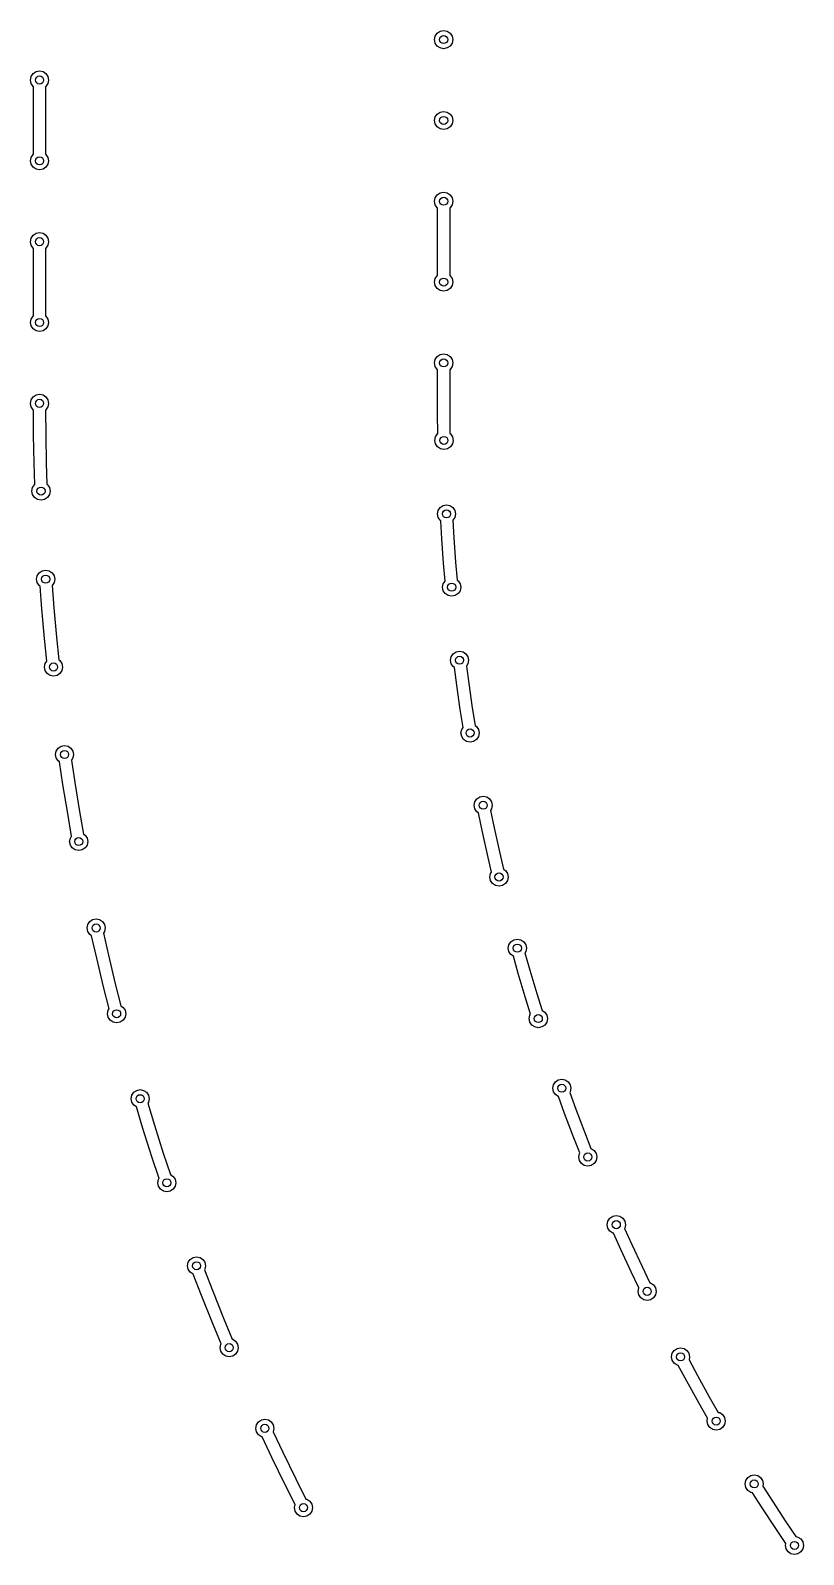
# Model space of a CAD drawing. Extents: x 97 to 313, y -170 to 213.
# Drawn here: x 112.93 to 132.06, y 103.97 to 141.66 of the extents above; entities that cross this region are included whole.
import ezdxf

# ---------------------------------------------------------------- set-up
doc = ezdxf.new("R2010")
doc.units = 0
doc.layers.add('BLACK', color=7, linetype='CONTINUOUS')

msp = doc.modelspace()

# ---------------------------------------------------------------- linework, layer by layer
at = {"layer": 'BLACK', "linetype": 'CONTINUOUS'}
for p, q in [((122.929, 141.439), (122.946, 141.525)), ((122.946, 141.353), (122.929, 141.439)), ((122.946, 141.525), (122.995, 141.598)), ((122.995, 141.598), (123.068, 141.647)), ((123.068, 141.647), (123.154, 141.664)), ((123.154, 141.664), (123.24, 141.647)), ((123.24, 141.647), (123.313, 141.598)), ((123.313, 141.598), (123.362, 141.525)), ((123.362, 141.525), (123.379, 141.439)), ((123.379, 141.439), (123.362, 141.353)), ((122.995, 141.28), (122.946, 141.353)), ((123.068, 141.231), (122.995, 141.28)), ((123.154, 141.214), (123.068, 141.231)), ((123.24, 141.231), (123.154, 141.214)), ((123.313, 141.28), (123.24, 141.231)), ((123.362, 141.353), (123.313, 141.28)), ((112.995, 140.598), (113.068, 140.647)), ((113.068, 140.647), (113.154, 140.664)), ((113.154, 140.664), (113.24, 140.647)), ((113.24, 140.647), (113.313, 140.598)), ((112.929, 140.439), (112.946, 140.525)), ((112.946, 140.353), (112.929, 140.439)), ((112.946, 140.525), (112.995, 140.598)), ((112.995, 140.28), (112.946, 140.353)), ((113.004, 140.274), (112.995, 140.28)), ((113.004, 138.605), (113.004, 140.274)), ((113.313, 140.28), (113.304, 140.274)), ((113.304, 140.274), (113.304, 138.605)), ((113.313, 140.598), (113.362, 140.525)), ((113.362, 140.353), (113.313, 140.28)), ((113.362, 140.525), (113.379, 140.439)), ((113.379, 140.439), (113.362, 140.353)), ((122.929, 139.439), (122.946, 139.525)), ((122.946, 139.525), (122.995, 139.598)), ((122.995, 139.598), (123.068, 139.647)), ((123.068, 139.647), (123.154, 139.664)), ((123.154, 139.664), (123.24, 139.647)), ((123.24, 139.647), (123.313, 139.598)), ((123.313, 139.598), (123.362, 139.525)), ((123.362, 139.525), (123.379, 139.439)), ((122.946, 139.353), (122.929, 139.439)), ((122.995, 139.28), (122.946, 139.353)), ((123.068, 139.231), (122.995, 139.28)), ((123.154, 139.214), (123.068, 139.231)), ((123.24, 139.231), (123.154, 139.214)), ((123.313, 139.28), (123.24, 139.231)), ((123.362, 139.353), (123.313, 139.28)), ((123.379, 139.439), (123.362, 139.353)), ((112.929, 138.439), (112.946, 138.525)), ((112.946, 138.353), (112.929, 138.439)), ((112.946, 138.525), (112.995, 138.598)), ((112.995, 138.598), (113.004, 138.605)), ((113.304, 138.605), (113.313, 138.598)), ((113.313, 138.598), (113.362, 138.525)), ((113.362, 138.525), (113.379, 138.439)), ((113.379, 138.439), (113.362, 138.353)), ((112.995, 138.28), (112.946, 138.353)), ((113.068, 138.231), (112.995, 138.28)), ((113.154, 138.214), (113.068, 138.231)), ((113.24, 138.231), (113.154, 138.214)), ((113.313, 138.28), (113.24, 138.231)), ((113.362, 138.353), (113.313, 138.28)), ((122.995, 137.599), (123.068, 137.648)), ((123.068, 137.648), (123.154, 137.665)), ((123.154, 137.665), (123.24, 137.648)), ((123.24, 137.648), (123.313, 137.599)), ((122.929, 137.44), (122.946, 137.526)), ((122.946, 137.354), (122.929, 137.44)), ((122.946, 137.526), (122.995, 137.599)), ((122.995, 137.281), (122.946, 137.354)), ((123.004, 137.275), (122.995, 137.281)), ((123.004, 135.605), (123.004, 137.275)), ((123.313, 137.281), (123.304, 137.275)), ((123.304, 137.275), (123.304, 135.605)), ((123.313, 137.599), (123.362, 137.526)), ((123.362, 137.354), (123.313, 137.281)), ((123.362, 137.526), (123.379, 137.44)), ((123.379, 137.44), (123.362, 137.354)), ((112.929, 136.44), (112.946, 136.526)), ((112.946, 136.526), (112.995, 136.599)), ((112.995, 136.599), (113.068, 136.648)), ((113.068, 136.648), (113.154, 136.665)), ((113.154, 136.665), (113.24, 136.648)), ((113.24, 136.648), (113.313, 136.599)), ((113.313, 136.599), (113.362, 136.526)), ((113.362, 136.526), (113.379, 136.44)), ((112.946, 136.354), (112.929, 136.44)), ((112.995, 136.281), (112.946, 136.354)), ((113.004, 136.275), (112.995, 136.281)), ((113.004, 134.605), (113.004, 136.275)), ((113.313, 136.281), (113.304, 136.275)), ((113.304, 136.275), (113.304, 134.605)), ((113.362, 136.354), (113.313, 136.281)), ((113.379, 136.44), (113.362, 136.354)), ((122.929, 135.44), (122.946, 135.526)), ((122.946, 135.354), (122.929, 135.44)), ((122.946, 135.526), (122.995, 135.599)), ((122.995, 135.281), (122.946, 135.354)), ((122.995, 135.599), (123.004, 135.605)), ((123.304, 135.605), (123.313, 135.599)), ((123.313, 135.599), (123.362, 135.526)), ((123.362, 135.354), (123.313, 135.281)), ((123.362, 135.526), (123.379, 135.44)), ((123.379, 135.44), (123.362, 135.354)), ((123.068, 135.232), (122.995, 135.281)), ((123.154, 135.215), (123.068, 135.232)), ((123.24, 135.232), (123.154, 135.215)), ((123.313, 135.281), (123.24, 135.232)), ((112.946, 134.526), (112.995, 134.599)), ((112.995, 134.599), (113.004, 134.605)), ((113.304, 134.605), (113.313, 134.599)), ((113.313, 134.599), (113.362, 134.526)), ((112.929, 134.44), (112.946, 134.526)), ((112.946, 134.354), (112.929, 134.44)), ((112.995, 134.281), (112.946, 134.354)), ((113.068, 134.232), (112.995, 134.281)), ((113.154, 134.215), (113.068, 134.232)), ((113.24, 134.232), (113.154, 134.215)), ((113.313, 134.281), (113.24, 134.232)), ((113.362, 134.354), (113.313, 134.281)), ((113.362, 134.526), (113.379, 134.44)), ((113.379, 134.44), (113.362, 134.354)), ((122.929, 133.441), (122.946, 133.527)), ((122.946, 133.527), (122.995, 133.6)), ((122.995, 133.6), (123.068, 133.649)), ((123.068, 133.649), (123.154, 133.666)), ((123.154, 133.666), (123.24, 133.649)), ((123.24, 133.649), (123.313, 133.6)), ((123.313, 133.6), (123.362, 133.527)), ((123.362, 133.527), (123.379, 133.441)), ((122.946, 133.355), (122.929, 133.441)), ((122.995, 133.282), (122.946, 133.355)), ((123.004, 133.276), (122.995, 133.282)), ((123.004, 132.345), (123.004, 133.276)), ((123.313, 133.282), (123.304, 133.276)), ((123.304, 133.276), (123.304, 132.345)), ((123.362, 133.355), (123.313, 133.282)), ((123.379, 133.441), (123.362, 133.355)), ((112.929, 132.441), (112.946, 132.527)), ((112.946, 132.355), (112.929, 132.441)), ((112.946, 132.527), (112.995, 132.6)), ((112.995, 132.282), (112.946, 132.355)), ((112.995, 132.6), (113.068, 132.649)), ((113.068, 132.649), (113.154, 132.666)), ((113.154, 132.666), (113.24, 132.649)), ((113.24, 132.649), (113.313, 132.6)), ((113.313, 132.6), (113.362, 132.527)), ((113.362, 132.355), (113.313, 132.282)), ((113.362, 132.527), (113.379, 132.441)), ((113.379, 132.441), (113.362, 132.355)), ((123.005, 132.071), (123.004, 132.345)), ((123.304, 132.345), (123.304, 132.344)), ((123.304, 132.344), (123.305, 132.072)), ((113.005, 132.276), (112.995, 132.282)), ((113.008, 131.651), (113.005, 132.276)), ((113.313, 132.282), (113.304, 132.275)), ((113.304, 132.275), (113.307, 131.655)), ((123.007, 131.796), (123.005, 132.071)), ((123.305, 132.072), (123.307, 131.799)), ((113.02, 130.958), (113.008, 131.651)), ((113.307, 131.655), (113.319, 130.965)), ((122.936, 131.524), (122.953, 131.61)), ((122.953, 131.61), (123.002, 131.683)), ((123.002, 131.683), (123.009, 131.687)), ((123.009, 131.687), (123.007, 131.796)), ((123.307, 131.799), (123.309, 131.691)), ((123.309, 131.691), (123.32, 131.683)), ((123.32, 131.683), (123.369, 131.61)), ((123.369, 131.61), (123.386, 131.524)), ((122.953, 131.438), (122.936, 131.524)), ((123.002, 131.365), (122.953, 131.438)), ((123.075, 131.316), (123.002, 131.365)), ((123.161, 131.299), (123.075, 131.316)), ((123.247, 131.316), (123.161, 131.299)), ((123.32, 131.365), (123.247, 131.316)), ((123.369, 131.438), (123.32, 131.365)), ((123.386, 131.524), (123.369, 131.438)), ((113.036, 130.431), (113.02, 130.958)), ((113.319, 130.965), (113.334, 130.438)), ((112.965, 130.269), (112.982, 130.355)), ((112.982, 130.183), (112.965, 130.269)), ((112.982, 130.355), (113.031, 130.428)), ((113.031, 130.11), (112.982, 130.183)), ((113.031, 130.428), (113.036, 130.431)), ((113.104, 130.061), (113.031, 130.11)), ((113.349, 130.11), (113.276, 130.061)), ((113.334, 130.438), (113.349, 130.428)), ((113.349, 130.428), (113.398, 130.355)), ((113.398, 130.183), (113.349, 130.11)), ((113.398, 130.355), (113.415, 130.269)), ((113.415, 130.269), (113.398, 130.183)), ((113.19, 130.044), (113.104, 130.061)), ((113.276, 130.061), (113.19, 130.044)), ((122.999, 129.707), (123.016, 129.793)), ((123.016, 129.621), (122.999, 129.707)), ((123.016, 129.793), (123.065, 129.866)), ((123.065, 129.866), (123.138, 129.915)), ((123.138, 129.915), (123.224, 129.932)), ((123.224, 129.932), (123.31, 129.915)), ((123.31, 129.915), (123.383, 129.866)), ((123.383, 129.866), (123.432, 129.793)), ((123.432, 129.793), (123.449, 129.707)), ((123.449, 129.707), (123.432, 129.621)), ((123.065, 129.548), (123.016, 129.621)), ((123.084, 129.535), (123.065, 129.548)), ((123.11, 129.093), (123.084, 129.535)), ((123.432, 129.621), (123.383, 129.548)), ((123.383, 129.548), (123.383, 129.548)), ((123.383, 129.548), (123.408, 129.112)), ((123.153, 128.486), (123.11, 129.093)), ((123.408, 129.112), (123.451, 128.509)), ((113.08, 128.091), (113.098, 128.177)), ((113.098, 128.177), (113.146, 128.25)), ((113.146, 128.25), (113.219, 128.299)), ((113.219, 128.299), (113.305, 128.316)), ((113.305, 128.316), (113.391, 128.299)), ((113.391, 128.299), (113.464, 128.25)), ((113.464, 128.25), (113.513, 128.177)), ((113.513, 128.177), (113.53, 128.091)), ((123.19, 128.046), (123.153, 128.486)), ((123.451, 128.509), (123.488, 128.069)), ((113.098, 128.005), (113.08, 128.091)), ((113.146, 127.932), (113.098, 128.005)), ((113.168, 127.917), (113.146, 127.932)), ((113.212, 127.354), (113.168, 127.917)), ((113.513, 128.005), (113.467, 127.935)), ((113.467, 127.935), (113.51, 127.379)), ((113.53, 128.091), (113.513, 128.005)), ((123.128, 127.894), (123.145, 127.98)), ((123.145, 127.807), (123.128, 127.894)), ((123.145, 127.98), (123.19, 128.046)), ((123.194, 127.734), (123.145, 127.807)), ((123.488, 128.069), (123.512, 128.053)), ((123.512, 128.053), (123.561, 127.98)), ((123.561, 127.807), (123.512, 127.734)), ((123.561, 127.98), (123.578, 127.894)), ((123.578, 127.894), (123.561, 127.807)), ((123.267, 127.686), (123.194, 127.734)), ((123.353, 127.669), (123.267, 127.686)), ((123.439, 127.686), (123.353, 127.669)), ((123.512, 127.734), (123.439, 127.686)), ((113.277, 126.628), (113.212, 127.354)), ((113.51, 127.379), (113.574, 126.656)), ((113.334, 126.067), (113.277, 126.628)), ((113.574, 126.656), (113.631, 126.095)), ((123.388, 126.246), (123.461, 126.295)), ((123.461, 126.295), (123.548, 126.312)), ((123.548, 126.312), (123.634, 126.295)), ((123.634, 126.295), (123.707, 126.246)), ((113.275, 125.918), (113.292, 126.004)), ((113.292, 125.832), (113.275, 125.918)), ((113.292, 126.004), (113.334, 126.067)), ((113.631, 126.095), (113.659, 126.077)), ((113.659, 126.077), (113.708, 126.004)), ((113.708, 126.004), (113.725, 125.918)), ((113.725, 125.918), (113.708, 125.832)), ((123.323, 126.087), (123.34, 126.173)), ((123.34, 126.001), (123.323, 126.087)), ((123.34, 126.173), (123.388, 126.246)), ((123.388, 125.928), (123.34, 126.001)), ((123.42, 125.906), (123.388, 125.928)), ((123.707, 126.246), (123.755, 126.173)), ((123.755, 126.001), (123.717, 125.943)), ((123.717, 125.943), (123.775, 125.507)), ((123.755, 126.173), (123.773, 126.087)), ((123.773, 126.087), (123.755, 126.001)), ((113.341, 125.759), (113.292, 125.832)), ((113.414, 125.71), (113.341, 125.759)), ((113.5, 125.693), (113.414, 125.71)), ((113.586, 125.71), (113.5, 125.693)), ((113.659, 125.759), (113.586, 125.71)), ((113.708, 125.832), (113.659, 125.759)), ((123.478, 125.466), (123.42, 125.906)), ((123.565, 124.864), (123.478, 125.466)), ((123.775, 125.507), (123.861, 124.909)), ((123.634, 124.425), (123.565, 124.864)), ((123.861, 124.909), (123.93, 124.471)), ((123.6, 124.373), (123.634, 124.425)), ((123.93, 124.471), (123.967, 124.446)), ((123.967, 124.446), (124.016, 124.373)), ((123.583, 124.287), (123.6, 124.373)), ((123.6, 124.201), (123.583, 124.287)), ((123.649, 124.128), (123.6, 124.201)), ((123.722, 124.079), (123.649, 124.128)), ((123.808, 124.062), (123.722, 124.079)), ((123.894, 124.079), (123.808, 124.062)), ((123.967, 124.128), (123.894, 124.079)), ((124.016, 124.201), (123.967, 124.128)), ((124.016, 124.373), (124.033, 124.287)), ((124.033, 124.287), (124.016, 124.201)), ((113.548, 123.754), (113.565, 123.84)), ((113.565, 123.668), (113.548, 123.754)), ((113.565, 123.84), (113.614, 123.913)), ((113.614, 123.595), (113.565, 123.668)), ((113.614, 123.913), (113.687, 123.962)), ((113.687, 123.962), (113.773, 123.979)), ((113.773, 123.979), (113.859, 123.962)), ((113.859, 123.962), (113.932, 123.913)), ((113.932, 123.913), (113.98, 123.84)), ((113.98, 123.668), (113.944, 123.614)), ((113.98, 123.84), (113.998, 123.754)), ((113.998, 123.754), (113.98, 123.668)), ((113.648, 123.572), (113.614, 123.595)), ((113.733, 123.012), (113.648, 123.572)), ((113.944, 123.614), (114.028, 123.059)), ((113.85, 122.293), (113.733, 123.012)), ((114.028, 123.059), (114.145, 122.343)), ((123.908, 122.499), (123.925, 122.586)), ((123.925, 122.586), (123.974, 122.659)), ((123.974, 122.659), (124.047, 122.707)), ((124.047, 122.707), (124.133, 122.724)), ((124.133, 122.724), (124.219, 122.707)), ((124.219, 122.707), (124.292, 122.659)), ((124.292, 122.659), (124.341, 122.586)), ((124.341, 122.586), (124.358, 122.499)), ((113.948, 121.735), (113.85, 122.293)), ((114.145, 122.343), (114.243, 121.787)), ((123.925, 122.413), (123.908, 122.499)), ((123.974, 122.34), (123.925, 122.413)), ((124.019, 122.31), (123.974, 122.34)), ((124.11, 121.875), (124.019, 122.31)), ((124.341, 122.413), (124.312, 122.37)), ((124.312, 122.37), (124.402, 121.937)), ((124.358, 122.499), (124.341, 122.413)), ((114.243, 121.787), (114.283, 121.76)), ((124.24, 121.281), (124.11, 121.875)), ((124.402, 121.937), (124.532, 121.347)), ((113.899, 121.601), (113.916, 121.687)), ((113.916, 121.515), (113.899, 121.601)), ((113.916, 121.687), (113.948, 121.735)), ((113.965, 121.442), (113.916, 121.515)), ((114.038, 121.393), (113.965, 121.442)), ((114.124, 121.376), (114.038, 121.393)), ((114.21, 121.393), (114.124, 121.376)), ((114.283, 121.442), (114.21, 121.393)), ((114.283, 121.76), (114.332, 121.687)), ((114.332, 121.515), (114.283, 121.442)), ((114.332, 121.687), (114.349, 121.601)), ((114.349, 121.601), (114.332, 121.515)), ((124.341, 120.847), (124.24, 121.281)), ((124.532, 121.347), (124.632, 120.917)), ((124.299, 120.724), (124.316, 120.81)), ((124.316, 120.638), (124.299, 120.724)), ((124.316, 120.81), (124.341, 120.847)), ((124.365, 120.565), (124.316, 120.638)), ((124.632, 120.917), (124.683, 120.883)), ((124.683, 120.883), (124.732, 120.81)), ((124.732, 120.638), (124.683, 120.565)), ((124.732, 120.81), (124.749, 120.724)), ((124.749, 120.724), (124.732, 120.638)), ((124.438, 120.516), (124.365, 120.565)), ((124.524, 120.499), (124.438, 120.516)), ((124.61, 120.516), (124.524, 120.499)), ((124.683, 120.565), (124.61, 120.516)), ((114.329, 119.463), (114.346, 119.549)), ((114.346, 119.549), (114.395, 119.622)), ((114.395, 119.622), (114.468, 119.671)), ((114.468, 119.671), (114.554, 119.688)), ((114.554, 119.688), (114.64, 119.671)), ((114.64, 119.671), (114.713, 119.622)), ((114.713, 119.622), (114.762, 119.549)), ((114.762, 119.549), (114.779, 119.463)), ((114.346, 119.377), (114.329, 119.463)), ((114.395, 119.304), (114.346, 119.377)), ((114.443, 119.271), (114.395, 119.304)), ((114.568, 118.72), (114.443, 119.271)), ((114.762, 119.377), (114.735, 119.337)), ((114.735, 119.337), (114.859, 118.788)), ((114.779, 119.463), (114.762, 119.377)), ((124.819, 119.123), (124.892, 119.172)), ((124.892, 119.172), (124.978, 119.189)), ((124.978, 119.189), (125.064, 119.172)), ((125.064, 119.172), (125.137, 119.123)), ((114.859, 118.788), (115.028, 118.082)), ((124.753, 118.964), (124.77, 119.05)), ((124.77, 118.878), (124.753, 118.964)), ((124.77, 119.05), (124.819, 119.123)), ((124.819, 118.805), (124.77, 118.878)), ((124.879, 118.765), (124.819, 118.805)), ((125, 118.34), (124.879, 118.765)), ((125.137, 119.123), (125.186, 119.05)), ((125.186, 118.878), (125.166, 118.848)), ((125.166, 118.848), (125.287, 118.423)), ((125.186, 119.05), (125.203, 118.964)), ((125.203, 118.964), (125.186, 118.878)), ((114.737, 118.011), (114.568, 118.72)), ((125.287, 118.423), (125.459, 117.844)), ((114.876, 117.461), (114.737, 118.011)), ((115.028, 118.082), (115.165, 117.537)), ((125.173, 117.757), (125, 118.34)), ((125.305, 117.332), (125.173, 117.757)), ((125.459, 117.844), (125.589, 117.425)), ((114.836, 117.341), (114.853, 117.427)), ((114.853, 117.255), (114.836, 117.341)), ((114.853, 117.427), (114.876, 117.461)), ((114.902, 117.182), (114.853, 117.255)), ((115.165, 117.537), (115.22, 117.5)), ((115.22, 117.5), (115.269, 117.427)), ((115.269, 117.255), (115.22, 117.182)), ((115.269, 117.427), (115.286, 117.341)), ((115.286, 117.341), (115.269, 117.255)), ((125.271, 117.222), (125.289, 117.308)), ((125.289, 117.308), (125.305, 117.332)), ((125.589, 117.425), (125.656, 117.381)), ((125.656, 117.381), (125.704, 117.308)), ((125.704, 117.308), (125.721, 117.222)), ((114.975, 117.133), (114.902, 117.182)), ((115.061, 117.116), (114.975, 117.133)), ((115.147, 117.133), (115.061, 117.116)), ((115.22, 117.182), (115.147, 117.133)), ((125.289, 117.135), (125.271, 117.222)), ((125.337, 117.062), (125.289, 117.135)), ((125.41, 117.014), (125.337, 117.062)), ((125.496, 116.997), (125.41, 117.014)), ((125.583, 117.014), (125.496, 116.997)), ((125.656, 117.062), (125.583, 117.014)), ((125.704, 117.135), (125.656, 117.062)), ((125.721, 117.222), (125.704, 117.135)), ((115.436, 115.326), (115.485, 115.399)), ((115.485, 115.399), (115.558, 115.447)), ((115.558, 115.447), (115.644, 115.465)), ((115.644, 115.465), (115.73, 115.447)), ((115.73, 115.447), (115.803, 115.399)), ((115.803, 115.399), (115.852, 115.326)), ((125.853, 115.5), (125.87, 115.586)), ((125.87, 115.414), (125.853, 115.5)), ((125.87, 115.586), (125.918, 115.659)), ((125.918, 115.341), (125.87, 115.414)), ((125.918, 115.659), (125.991, 115.708)), ((125.991, 115.708), (126.078, 115.725)), ((126.078, 115.725), (126.164, 115.708)), ((126.164, 115.708), (126.237, 115.659)), ((126.237, 115.659), (126.285, 115.586)), ((126.285, 115.414), (126.274, 115.396)), ((126.274, 115.396), (126.425, 114.982)), ((126.285, 115.586), (126.303, 115.5)), ((126.303, 115.5), (126.285, 115.414)), ((115.419, 115.24), (115.436, 115.326)), ((115.436, 115.153), (115.419, 115.24)), ((115.485, 115.08), (115.436, 115.153)), ((115.549, 115.038), (115.485, 115.08)), ((115.713, 114.5), (115.549, 115.038)), ((115.852, 115.153), (115.834, 115.127)), ((115.834, 115.127), (115.998, 114.589)), ((115.852, 115.326), (115.869, 115.24)), ((115.869, 115.24), (115.852, 115.153)), ((125.991, 115.292), (125.918, 115.341)), ((125.994, 115.291), (125.991, 115.292)), ((126.144, 114.878), (125.994, 115.291)), ((126.425, 114.982), (126.639, 114.417)), ((126.36, 114.31), (126.144, 114.878)), ((115.933, 113.805), (115.713, 114.5)), ((115.998, 114.589), (116.217, 113.897)), ((126.521, 113.898), (126.36, 114.31)), ((126.639, 114.417), (126.799, 114.009)), ((116.217, 113.897), (116.393, 113.366)), ((126.496, 113.799), (126.513, 113.885)), ((126.513, 113.885), (126.521, 113.898)), ((126.799, 114.009), (126.807, 114.007)), ((126.807, 114.007), (126.88, 113.958)), ((126.88, 113.958), (126.929, 113.885)), ((126.929, 113.885), (126.946, 113.799)), ((116.111, 113.268), (115.933, 113.805)), ((126.513, 113.713), (126.496, 113.799)), ((126.562, 113.64), (126.513, 113.713)), ((126.635, 113.591), (126.562, 113.64)), ((126.721, 113.574), (126.635, 113.591)), ((126.807, 113.591), (126.721, 113.574)), ((126.88, 113.64), (126.807, 113.591)), ((126.929, 113.713), (126.88, 113.64)), ((126.946, 113.799), (126.929, 113.713)), ((116.079, 113.16), (116.096, 113.246)), ((116.096, 113.074), (116.079, 113.16)), ((116.096, 113.246), (116.111, 113.268)), ((116.393, 113.366), (116.463, 113.319)), ((116.463, 113.319), (116.512, 113.246)), ((116.512, 113.246), (116.529, 113.16)), ((116.529, 113.16), (116.512, 113.074)), ((116.145, 113.001), (116.096, 113.074)), ((116.218, 112.952), (116.145, 113.001)), ((116.304, 112.935), (116.218, 112.952)), ((116.39, 112.952), (116.304, 112.935)), ((116.463, 113.001), (116.39, 112.952)), ((116.512, 113.074), (116.463, 113.001)), ((127.34, 112.332), (127.426, 112.349)), ((127.426, 112.349), (127.512, 112.332)), ((127.201, 112.124), (127.218, 112.21)), ((127.218, 112.038), (127.201, 112.124)), ((127.218, 112.21), (127.267, 112.283)), ((127.267, 111.965), (127.218, 112.038)), ((127.267, 112.283), (127.34, 112.332)), ((127.512, 112.332), (127.585, 112.283)), ((127.585, 112.283), (127.634, 112.21)), ((127.634, 112.038), (127.63, 112.033)), ((127.63, 112.033), (127.81, 111.634)), ((127.634, 112.21), (127.651, 112.124)), ((127.651, 112.124), (127.634, 112.038)), ((127.34, 111.916), (127.267, 111.965)), ((127.356, 111.913), (127.34, 111.916)), ((127.538, 111.509), (127.356, 111.913)), ((127.81, 111.634), (128.064, 111.086)), ((116.831, 111.193), (116.88, 111.266)), ((116.88, 111.266), (116.953, 111.315)), ((116.953, 111.315), (117.039, 111.332)), ((117.039, 111.332), (117.125, 111.315)), ((117.125, 111.315), (117.198, 111.266)), ((117.198, 111.266), (117.247, 111.193)), ((127.793, 110.958), (127.538, 111.509)), ((116.814, 111.107), (116.831, 111.193)), ((116.831, 111.021), (116.814, 111.107)), ((116.88, 110.948), (116.831, 111.021)), ((116.953, 110.899), (116.88, 110.948)), ((116.959, 110.898), (116.953, 110.899)), ((117.161, 110.374), (116.959, 110.898)), ((117.247, 111.021), (117.237, 111.006)), ((117.237, 111.006), (117.439, 110.483)), ((117.247, 111.193), (117.264, 111.107)), ((117.264, 111.107), (117.247, 111.021)), ((127.983, 110.561), (127.793, 110.958)), ((128.064, 111.086), (128.255, 110.687)), ((117.439, 110.483), (117.708, 109.81)), ((127.966, 110.475), (127.983, 110.561)), ((127.983, 110.389), (127.966, 110.475)), ((127.983, 110.561), (127.983, 110.561)), ((128.255, 110.687), (128.277, 110.683)), ((128.277, 110.683), (128.35, 110.634)), ((128.35, 110.634), (128.399, 110.561)), ((128.399, 110.561), (128.416, 110.475)), ((128.416, 110.475), (128.399, 110.389)), ((117.431, 109.697), (117.161, 110.374)), ((128.032, 110.316), (127.983, 110.389)), ((128.105, 110.267), (128.032, 110.316)), ((128.191, 110.25), (128.105, 110.267)), ((128.277, 110.267), (128.191, 110.25)), ((128.35, 110.316), (128.277, 110.267)), ((128.399, 110.389), (128.35, 110.316)), ((117.708, 109.81), (117.922, 109.291)), ((117.647, 109.176), (117.431, 109.697)), ((117.623, 109.081), (117.64, 109.167)), ((117.64, 108.995), (117.623, 109.081)), ((117.64, 109.167), (117.647, 109.176)), ((117.689, 108.922), (117.64, 108.995)), ((117.922, 109.291), (117.934, 109.289)), ((117.934, 109.289), (118.007, 109.24)), ((118.007, 109.24), (118.056, 109.167)), ((118.056, 108.995), (118.007, 108.922)), ((118.056, 109.167), (118.073, 109.081)), ((118.073, 109.081), (118.056, 108.995)), ((128.808, 108.942), (128.856, 109.015)), ((128.856, 109.015), (128.929, 109.063)), ((128.929, 109.063), (129.016, 109.08)), ((129.016, 109.08), (129.102, 109.063)), ((129.102, 109.063), (129.175, 109.015)), ((129.175, 109.015), (129.223, 108.942)), ((117.762, 108.873), (117.689, 108.922)), ((117.848, 108.856), (117.762, 108.873)), ((117.934, 108.873), (117.848, 108.856)), ((118.007, 108.922), (117.934, 108.873)), ((128.791, 108.855), (128.808, 108.942)), ((128.808, 108.769), (128.791, 108.855)), ((128.856, 108.696), (128.808, 108.769)), ((128.929, 108.648), (128.856, 108.696)), ((128.961, 108.641), (128.929, 108.648)), ((129.172, 108.25), (128.961, 108.641)), ((129.223, 108.942), (129.241, 108.855)), ((129.241, 108.855), (129.226, 108.78)), ((129.226, 108.78), (129.434, 108.394)), ((129.467, 107.719), (129.172, 108.25)), ((129.434, 108.394), (129.728, 107.866)), ((129.728, 107.866), (129.947, 107.482)), ((129.687, 107.334), (129.467, 107.719)), ((129.947, 107.482), (129.985, 107.474)), ((129.985, 107.474), (130.058, 107.425)), ((118.505, 107.086), (118.522, 107.172)), ((118.522, 107), (118.505, 107.086)), ((118.522, 107.172), (118.571, 107.245)), ((118.571, 107.245), (118.644, 107.294)), ((118.644, 107.294), (118.73, 107.311)), ((118.73, 107.311), (118.816, 107.294)), ((118.816, 107.294), (118.889, 107.245)), ((118.889, 107.245), (118.938, 107.172)), ((118.938, 107.172), (118.955, 107.086)), ((118.955, 107.086), (118.938, 107)), ((129.674, 107.266), (129.687, 107.334)), ((129.691, 107.18), (129.674, 107.266)), ((129.74, 107.107), (129.691, 107.18)), ((129.813, 107.058), (129.74, 107.107)), ((130.058, 107.107), (129.985, 107.058)), ((130.058, 107.425), (130.107, 107.352)), ((130.107, 107.18), (130.058, 107.107)), ((130.107, 107.352), (130.124, 107.266)), ((130.124, 107.266), (130.107, 107.18)), ((118.571, 106.927), (118.522, 107)), ((118.644, 106.878), (118.571, 106.927)), ((118.664, 106.874), (118.644, 106.878)), ((118.905, 106.364), (118.664, 106.874)), ((118.938, 107), (118.937, 106.998)), ((118.937, 106.998), (119.174, 106.493)), ((129.899, 107.041), (129.813, 107.058)), ((129.985, 107.058), (129.899, 107.041)), ((119.224, 105.709), (118.905, 106.364)), ((119.174, 106.493), (119.492, 105.841)), ((130.753, 105.919), (130.839, 105.936)), ((130.839, 105.936), (130.925, 105.919)), ((119.476, 105.206), (119.224, 105.709)), ((119.492, 105.841), (119.744, 105.337)), ((130.614, 105.711), (130.631, 105.797)), ((130.631, 105.625), (130.614, 105.711)), ((130.631, 105.797), (130.68, 105.87)), ((130.68, 105.552), (130.631, 105.625)), ((130.68, 105.87), (130.753, 105.919)), ((130.925, 105.919), (130.998, 105.87)), ((130.998, 105.87), (131.047, 105.797)), ((131.047, 105.797), (131.064, 105.711)), ((131.064, 105.711), (131.052, 105.653)), ((131.052, 105.653), (131.29, 105.281)), ((119.459, 105.124), (119.476, 105.206)), ((119.744, 105.337), (119.771, 105.332)), ((119.771, 105.332), (119.844, 105.283)), ((119.844, 105.283), (119.892, 105.21)), ((119.892, 105.21), (119.909, 105.124)), ((130.753, 105.503), (130.68, 105.552)), ((130.799, 105.494), (130.753, 105.503)), ((131.038, 105.119), (130.799, 105.494)), ((131.29, 105.281), (131.621, 104.776)), ((119.477, 105.038), (119.459, 105.124)), ((119.525, 104.965), (119.477, 105.038)), ((119.598, 104.916), (119.525, 104.965)), ((119.684, 104.899), (119.598, 104.916)), ((119.771, 104.916), (119.684, 104.899)), ((119.844, 104.965), (119.771, 104.916)), ((119.892, 105.038), (119.844, 104.965)), ((119.909, 105.124), (119.892, 105.038)), ((131.371, 104.61), (131.038, 105.119)), ((131.62, 104.241), (131.371, 104.61)), ((131.621, 104.776), (131.868, 104.409)), ((131.61, 104.19), (131.62, 104.241)), ((131.627, 104.104), (131.61, 104.19)), ((131.676, 104.031), (131.627, 104.104)), ((131.868, 104.409), (131.921, 104.398)), ((131.921, 104.398), (131.994, 104.349)), ((131.994, 104.349), (132.043, 104.276)), ((132.043, 104.104), (131.994, 104.031)), ((132.043, 104.276), (132.06, 104.19)), ((132.06, 104.19), (132.043, 104.104)), ((131.749, 103.982), (131.676, 104.031)), ((131.835, 103.965), (131.749, 103.982)), ((131.921, 103.982), (131.835, 103.965)), ((131.994, 104.031), (131.921, 103.982))]:
    msp.add_line(p, q, dxfattribs=at)
at = {"layer": 'BLACK'}
for centre in [(123.154, 141.439), (113.154, 140.439), (123.154, 139.439), (113.154, 138.439), (123.154, 137.44), (113.154, 136.44), (123.154, 135.44), (113.154, 134.44), (123.154, 133.441), (113.154, 132.441), (123.161, 131.524), (113.19, 130.269), (123.224, 129.707), (113.305, 128.091), (123.353, 127.894), (113.5, 125.918), (123.548, 126.087), (123.808, 124.287), (113.773, 123.754), (124.133, 122.499), (114.124, 121.601), (124.524, 120.724), (114.554, 119.463), (124.978, 118.964), (115.061, 117.341), (125.496, 117.222), (126.078, 115.5), (115.644, 115.24), (126.721, 113.799), (116.304, 113.16), (127.426, 112.124), (117.039, 111.107), (128.191, 110.475), (117.848, 109.081), (129.016, 108.855), (118.73, 107.086), (129.899, 107.266), (130.839, 105.711), (119.684, 105.124), (131.835, 104.19)]:
    msp.add_circle(centre, 0.1, dxfattribs=at)

doc.saveas('drawing.dxf')
